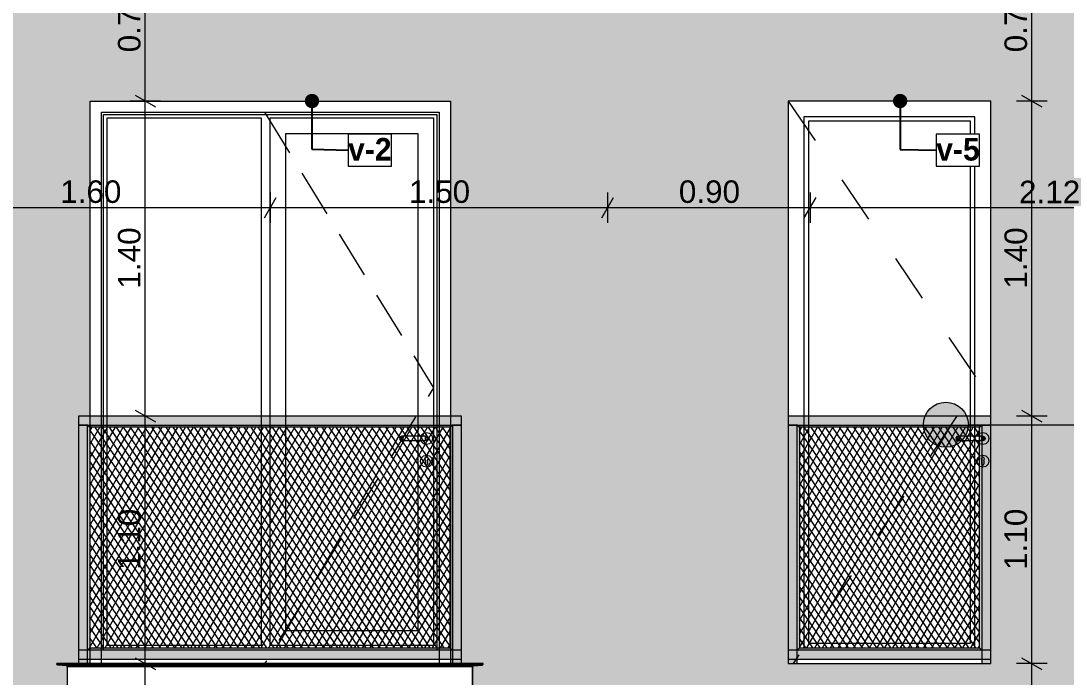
# Model space of a CAD drawing. Header units: millimetres. Extents: x 475206255 to 476720147, y 4620882299 to 4621447368.
# Drawn here: x 475510028 to 475514670, y 4621133685 to 4621136601 of the extents above; entities that cross this region are included whole.
import ezdxf

# ---------------------------------------------------------------- set-up
doc = ezdxf.new("R2010")
doc.units = ezdxf.units.MM
doc.header["$MEASUREMENT"] = 0
doc.set_wipeout_variables(frame=1)
doc.linetypes.add('Dashed', pattern=[423.333333, 211.666667, -211.666667])
doc.linetypes.add('Hidden Line', pattern=[317.5, 211.666667, -105.833333])
for name, color, linetype, lineweight in [('2D Drafting - General_Pen_No__7_Pen_No__7', 7, 'Continuous', 0), ('Dimensioning - General_Pen_No__142', 142, 'Continuous', 0), ('New_2D Drafting - General_Pen_No__30_Pen_No__9_Pen_No__9_Pen_No__253', 252, 'Continuous', 0), ('New_2D Drafting - General_Pen_No__30_Pen_No__9_Pen_No__9_Pen_No__255', 255, 'Continuous', 0), ('New_2D Drafting - General_Pen_No__30_Pen_No__9_Pen_No__9_Pen_No__7', 7, 'Continuous', 0), ('New_2D Drafting - General_Pen_No__4', 7, 'Continuous', 0), ('New_2D Drafting - General_Pen_No__7', 7, 'Continuous', 0), ('New_Annotation - Label_Pen_No__1', 1, 'Continuous', 0), ('New_Structural - Bearing_Pen_No__250', 7, 'Continuous', 0), ('Structural - Bearing_Pen_No__250', 7, 'Continuous', 0), ('zoma_Pen_No__142', 142, 'Continuous', 0), ('zoma_Pen_No__5_Pen_No__142', 142, 'Continuous', 0)]:
    doc.layers.add(name, color=color, linetype=linetype, lineweight=lineweight)
for name, color, linetype in [('Dimensioning - General', 7, 'Continuous'), ('zoma', 7, 'Continuous'), ('zoma_Pen_No__5', 7, 'Continuous')]:
    doc.layers.add(name, color=color, linetype=linetype)
doc.styles.add('GENERATED_STYLE_2', font='arial.ttf')
doc.styles.add('GENERATED_STYLE_5', font='')
doc.styles.get('GENERATED_STYLE_5').set_extended_font_data('Avaza', bold=True)
doc.dimstyles.new('GENERATED_STYLE__1', dxfattribs={"dimtxt": 100, "dimasz": 68.640772, "dimexe": 0.18, "dimexo": 0.0625, "dimgap": 0, "dimtad": 1, "dimlfac": 0.001, "dimzin": 0, "dimdsep": 46, "dimtxsty": 'GENERATED_STYLE_2', "dimblk": 'ARROWHEAD_2', "dimblk1": 'ARROWHEAD_2', "dimblk2": 'ARROWHEAD_2', "dimcen": 0.09, "dimse1": 1, "dimse2": 1, "dimclrd": 142, "dimclre": 142, "dimclrt": 142, "dimadec": 0, "dimazin": 0, "dimtfac": 1, "dimtdec": 4, "dimtmove": 0, "dimatfit": 3, "dimfxl": 1, "dimtolj": 1, "dimtzin": 0, "dimarcsym": 0})
doc.dimstyles.new('GENERATED_STYLE__18', dxfattribs={"dimtxt": 100, "dimasz": 68.640772, "dimexe": 0.18, "dimexo": 0.0625, "dimgap": 0, "dimtad": 1, "dimtih": 1, "dimtoh": 1, "dimlfac": 0.001, "dimzin": 0, "dimdsep": 46, "dimtxsty": 'GENERATED_STYLE_2', "dimblk": 'ARROWHEAD_2', "dimblk1": 'ARROWHEAD_2', "dimblk2": 'ARROWHEAD_2', "dimcen": 0.09, "dimse1": 1, "dimse2": 1, "dimclrd": 142, "dimclre": 142, "dimclrt": 142, "dimadec": 0, "dimazin": 0, "dimtfac": 1, "dimtdec": 4, "dimtmove": 0, "dimatfit": 3, "dimfxl": 1, "dimtolj": 1, "dimtzin": 0, "dimarcsym": 0})
doc.dimstyles.new('GENERATED_STYLE__3', dxfattribs={"dimtxt": 200, "dimasz": 64.421331, "dimexe": 0.18, "dimexo": 3, "dimgap": 0, "dimtad": 1, "dimtih": 1, "dimtoh": 1, "dimlfac": 0.001, "dimzin": 0, "dimdsep": 46, "dimtxsty": 'GENERATED_STYLE_2', "dimblk": 'ARROWHEAD_2', "dimblk1": 'ARROWHEAD_2', "dimblk2": 'ARROWHEAD_2', "dimcen": 0.09, "dimclrd": 142, "dimclre": 142, "dimclrt": 142, "dimadec": 0, "dimazin": 0, "dimtfac": 1, "dimtdec": 4, "dimtmove": 0, "dimatfit": 3, "dimfxl": 1, "dimtolj": 1, "dimtzin": 0, "dimarcsym": 0})
doc.dimstyles.new('GENERATED_STYLE__33', dxfattribs={"dimtxt": 0.18, "dimasz": 127.68, "dimexe": 0.18, "dimexo": 0.0625, "dimgap": 0, "dimtad": 0, "dimtih": 1, "dimtoh": 1, "dimdec": 4, "dimzin": 0, "dimdsep": 46, "dimcen": 0.09, "dimadec": 0, "dimazin": 0, "dimtfac": 1, "dimtdec": 4, "dimtmove": 0, "dimatfit": 3, "dimldrblk": 'ARROWHEAD_11', "dimfxl": 1, "dimtolj": 1, "dimtzin": 0, "dimarcsym": 0})
pattern_1 = [(60, (475826095.757, 4621095193.19), (-25.980762, 15), []), (124.306619, (475826095.757, 4621095193.19), (23.8156986, 11.25), [])]

# ---------------------------------------------------------------- blocks, each defined once
blk = doc.blocks.new('*D1563', base_point=(475826095.8, 4621095193.2))
at = {"layer": 'zoma_Pen_No__142', "color": 142, "linetype": 'Continuous', "lineweight": 0, "transparency": 16777216}
for p, q in [((475509484.6, 4621128706.2), (475509484.6, 4621128833.3)), ((475515984.6, 4621128706.2), (475515984.6, 4621128833.3)), ((475509509.1, 4621128812.1), (475509460.2, 4621128727.4)), ((475516009.1, 4621128812.1), (475515960.2, 4621128727.4)), ((475509484.6, 4621128769.8), (475515984.6, 4621128769.8))]:
    blk.add_line(p, q, dxfattribs=at)
at = {"layer": 'zoma_Pen_No__142', "color": 142, "lineweight": 0, "transparency": 16777216, "char_height": 200, "attachment_point": 7, "style": 'GENERATED_STYLE_2'}
for s, insert in [('\\A1;{\\pql;\\fArial|b0|i0|c204|p0;\\W1.000000;6.50}', (475512467.7, 4621128809.8)), ('\\A1;{\\pql;\\fArial|b0|i0|c204|p0;\\W1.000000;0.40}', (475515426.3, 4621128809.8))]:
    blk.add_mtext(s, dxfattribs=dict(at, insert=insert))
blk = doc.blocks.new('ARROWHEAD_2')
at = {"color": 0, "linetype": 'Continuous', "lineweight": 0}
for p, q in [((0, 0), (-1, 0)), ((-0.378, -0.655), (0.378, 0.655))]:
    blk.add_line(p, q, dxfattribs=at)
blk = doc.blocks.new('ARROWHEAD_11')
at = {"color": 0, "linetype": 'Continuous', "lineweight": 0}
blk.add_line((0, 0), (-1, 0), dxfattribs=at)
at = {"color": 0, "linetype": 'Continuous', "lineweight": 0, "const_width": 0.25, "flags": 128}
blk.add_lwpolyline([(-0.125, 0, 1), (0.125, 0, 1)], format="xyb", close=True, dxfattribs=at)
blk = doc.blocks.new('Line_11', base_point=(475514136.2, 4621134806.5))
at = {"layer": 'zoma_Pen_No__5_Pen_No__142', "linetype": 'Continuous', "lineweight": 0}
blk.add_hatch(color=142, dxfattribs=at).paths.add_polyline_path([(475514036.2, 4621134806.5), (475514043.8, 4621134768.2), (475514065.5, 4621134735.8), (475514097.9, 4621134714.1), (475514136.2, 4621134706.5), (475514174.4, 4621134714.1), (475514206.9, 4621134735.8), (475514228.6, 4621134768.2), (475514236.2, 4621134806.5), (475514228.6, 4621134844.8), (475514206.9, 4621134877.2), (475514174.4, 4621134898.9), (475514136.2, 4621134906.5), (475514097.9, 4621134898.9), (475514065.5, 4621134877.2), (475514043.8, 4621134844.8)])
at = {"layer": 'zoma_Pen_No__5_Pen_No__142', "color": 142, "linetype": 'Continuous', "lineweight": 0}
blk.add_line((475514236.2, 4621134806.5), (475527310.1, 4621134806.5), dxfattribs=at)
blk.add_circle((475514136.2, 4621134806.5), 100, dxfattribs=at)
blk = doc.blocks.new('*D2018', base_point=(475826095.8, 4621095193.2))
at = {"layer": 'Dimensioning - General_Pen_No__142', "color": 142, "linetype": 'Continuous', "lineweight": 0, "transparency": 16777216}
for p, q in [((475514472.8, 4621133771), (475514563.1, 4621133718.8)), ((475514585.7, 4621133744.9), (475514450.2, 4621133744.9)), ((475514517.9, 4621133044.9), (475514517.9, 4621133744.9)), ((475514472.8, 4621133071), (475514563.1, 4621133018.9)), ((475514585.7, 4621133044.9), (475514450.2, 4621133044.9))]:
    blk.add_line(p, q, dxfattribs=at)
at = {"layer": 'Dimensioning - General_Pen_No__142', "color": 142, "lineweight": 0, "transparency": 16777216, "insert": (475514497.9, 4621133261.5), "char_height": 100, "attachment_point": 7, "rotation": 90, "style": 'GENERATED_STYLE_2'}
blk.add_mtext('\\A1;{\\pql;\\fArial|b0|i0|c204|p0;\\W1.000000;0.70}', dxfattribs=at)
blk = doc.blocks.new('*D2019', base_point=(475826095.8, 4621095193.2))
at = {"layer": 'Dimensioning - General_Pen_No__142', "color": 142, "linetype": 'Continuous', "lineweight": 0, "transparency": 16777216}
for p, q in [((475514472.8, 4621134871), (475514563.1, 4621134818.8)), ((475514585.7, 4621134844.9), (475514450.2, 4621134844.9)), ((475514517.9, 4621133744.9), (475514517.9, 4621134844.9)), ((475514472.8, 4621133771), (475514563.1, 4621133718.8)), ((475514585.7, 4621133744.9), (475514450.2, 4621133744.9))]:
    blk.add_line(p, q, dxfattribs=at)
at = {"layer": 'Dimensioning - General_Pen_No__142', "color": 142, "lineweight": 0, "transparency": 16777216, "insert": (475514497.9, 4621134161.5), "char_height": 100, "attachment_point": 7, "rotation": 90, "style": 'GENERATED_STYLE_2'}
blk.add_mtext('\\A1;{\\pql;\\fArial|b0|i0|c204|p0;\\W1.000000;1.10}', dxfattribs=at)
blk = doc.blocks.new('*D2020', base_point=(475826095.8, 4621095193.2))
at = {"layer": 'Dimensioning - General_Pen_No__142', "color": 142, "linetype": 'Continuous', "lineweight": 0, "transparency": 16777216}
for p, q in [((475514472.8, 4621136271), (475514563.1, 4621136218.9)), ((475514585.7, 4621136244.9), (475514450.2, 4621136244.9)), ((475514517.9, 4621134844.9), (475514517.9, 4621136244.9)), ((475514472.8, 4621134871), (475514563.1, 4621134818.8)), ((475514585.7, 4621134844.9), (475514450.2, 4621134844.9))]:
    blk.add_line(p, q, dxfattribs=at)
at = {"layer": 'Dimensioning - General_Pen_No__142', "color": 142, "lineweight": 0, "transparency": 16777216, "insert": (475514497.9, 4621135411.5), "char_height": 100, "attachment_point": 7, "rotation": 90, "style": 'GENERATED_STYLE_2'}
blk.add_mtext('\\A1;{\\pql;\\fArial|b0|i0|c204|p0;\\W1.000000;1.40}', dxfattribs=at)
blk = doc.blocks.new('*D2021', base_point=(475826095.8, 4621095193.2))
at = {"layer": 'Dimensioning - General_Pen_No__142', "color": 142, "linetype": 'Continuous', "lineweight": 0, "transparency": 16777216}
for p, q in [((475514472.8, 4621136971), (475514563.1, 4621136918.8)), ((475514585.7, 4621136944.9), (475514450.2, 4621136944.9)), ((475514517.9, 4621136244.9), (475514517.9, 4621136944.9)), ((475514472.8, 4621136271), (475514563.1, 4621136218.9)), ((475514585.7, 4621136244.9), (475514450.2, 4621136244.9))]:
    blk.add_line(p, q, dxfattribs=at)
at = {"layer": 'Dimensioning - General_Pen_No__142', "color": 142, "lineweight": 0, "transparency": 16777216, "insert": (475514497.9, 4621136461.5), "char_height": 100, "attachment_point": 7, "rotation": 90, "style": 'GENERATED_STYLE_2'}
blk.add_mtext('\\A1;{\\pql;\\fArial|b0|i0|c204|p0;\\W1.000000;0.70}', dxfattribs=at)
blk = doc.blocks.new('*D2030', base_point=(475826095.8, 4621095193.2))
at = {"layer": 'Dimensioning - General_Pen_No__142', "color": 142, "linetype": 'Continuous', "lineweight": 0, "transparency": 16777216}
for p, q in [((475510535, 4621133771), (475510625.3, 4621133718.8)), ((475510647.9, 4621133744.9), (475510512.4, 4621133744.9)), ((475510580.2, 4621133044.9), (475510580.2, 4621133744.9)), ((475510535, 4621133071), (475510625.3, 4621133018.9)), ((475510647.9, 4621133044.9), (475510512.4, 4621133044.9))]:
    blk.add_line(p, q, dxfattribs=at)
at = {"layer": 'Dimensioning - General_Pen_No__142', "color": 142, "lineweight": 0, "transparency": 16777216, "insert": (475510560.2, 4621133261.5), "char_height": 100, "attachment_point": 7, "rotation": 90, "style": 'GENERATED_STYLE_2'}
blk.add_mtext('\\A1;{\\pql;\\fArial|b0|i0|c204|p0;\\W1.000000;0.70}', dxfattribs=at)
blk = doc.blocks.new('*D2031', base_point=(475826095.8, 4621095193.2))
at = {"layer": 'Dimensioning - General_Pen_No__142', "color": 142, "linetype": 'Continuous', "lineweight": 0, "transparency": 16777216}
for p, q in [((475510535, 4621134871), (475510625.3, 4621134818.8)), ((475510647.9, 4621134844.9), (475510512.4, 4621134844.9)), ((475510580.2, 4621133744.9), (475510580.2, 4621134844.9)), ((475510535, 4621133771), (475510625.3, 4621133718.8)), ((475510647.9, 4621133744.9), (475510512.4, 4621133744.9))]:
    blk.add_line(p, q, dxfattribs=at)
at = {"layer": 'Dimensioning - General_Pen_No__142', "color": 142, "lineweight": 0, "transparency": 16777216, "insert": (475510560.2, 4621134161.5), "char_height": 100, "attachment_point": 7, "rotation": 90, "style": 'GENERATED_STYLE_2'}
blk.add_mtext('\\A1;{\\pql;\\fArial|b0|i0|c204|p0;\\W1.000000;1.10}', dxfattribs=at)
blk = doc.blocks.new('*D2032', base_point=(475826095.8, 4621095193.2))
at = {"layer": 'Dimensioning - General_Pen_No__142', "color": 142, "linetype": 'Continuous', "lineweight": 0, "transparency": 16777216}
for p, q in [((475510535, 4621136271), (475510625.3, 4621136218.9)), ((475510647.9, 4621136244.9), (475510512.4, 4621136244.9)), ((475510580.2, 4621134844.9), (475510580.2, 4621136244.9)), ((475510535, 4621134871), (475510625.3, 4621134818.8)), ((475510647.9, 4621134844.9), (475510512.4, 4621134844.9))]:
    blk.add_line(p, q, dxfattribs=at)
at = {"layer": 'Dimensioning - General_Pen_No__142', "color": 142, "lineweight": 0, "transparency": 16777216, "insert": (475510560.2, 4621135411.5), "char_height": 100, "attachment_point": 7, "rotation": 90, "style": 'GENERATED_STYLE_2'}
blk.add_mtext('\\A1;{\\pql;\\fArial|b0|i0|c204|p0;\\W1.000000;1.40}', dxfattribs=at)
blk = doc.blocks.new('*D2033', base_point=(475826095.8, 4621095193.2))
at = {"layer": 'Dimensioning - General_Pen_No__142', "color": 142, "linetype": 'Continuous', "lineweight": 0, "transparency": 16777216}
for p, q in [((475510535, 4621136971), (475510625.3, 4621136918.8)), ((475510647.9, 4621136944.9), (475510512.4, 4621136944.9)), ((475510580.2, 4621136244.9), (475510580.2, 4621136944.9)), ((475510535, 4621136271), (475510625.3, 4621136218.9)), ((475510647.9, 4621136244.9), (475510512.4, 4621136244.9))]:
    blk.add_line(p, q, dxfattribs=at)
at = {"layer": 'Dimensioning - General_Pen_No__142', "color": 142, "lineweight": 0, "transparency": 16777216, "insert": (475510560.2, 4621136461.5), "char_height": 100, "attachment_point": 7, "rotation": 90, "style": 'GENERATED_STYLE_2'}
blk.add_mtext('\\A1;{\\pql;\\fArial|b0|i0|c204|p0;\\W1.000000;0.70}', dxfattribs=at)
blk = doc.blocks.new('*D2216', base_point=(475826095.8, 4621095193.2))
at = {"layer": 'Dimensioning - General_Pen_No__142', "color": 142, "linetype": 'Continuous', "lineweight": 0, "transparency": 16777216}
for p, q in [((475513533.6, 4621135838.6), (475513533.6, 4621135703.1)), ((475515655.3, 4621135838.6), (475515655.3, 4621135703.1)), ((475513507.5, 4621135725.7), (475513559.7, 4621135816)), ((475515629.2, 4621135725.7), (475515681.3, 4621135816)), ((475515655.3, 4621135770.8), (475513533.6, 4621135770.8))]:
    blk.add_line(p, q, dxfattribs=at)
at = {"layer": 'Dimensioning - General_Pen_No__142', "color": 142, "lineweight": 0, "transparency": 16777216, "insert": (475514461, 4621135790.8), "char_height": 100, "attachment_point": 7, "style": 'GENERATED_STYLE_2'}
blk.add_mtext('\\A1;{\\pql;\\fArial|b0|i0|c204|p0;\\W1.000000;2.12}', dxfattribs=at)
blk = doc.blocks.new('*D2217', base_point=(475826095.8, 4621095193.2))
at = {"layer": 'Dimensioning - General_Pen_No__142', "color": 142, "linetype": 'Continuous', "lineweight": 0, "transparency": 16777216}
for p, q in [((475512633.6, 4621135838.6), (475512633.6, 4621135703.1)), ((475513533.6, 4621135838.6), (475513533.6, 4621135703.1)), ((475512607.5, 4621135725.7), (475512659.7, 4621135816)), ((475513507.5, 4621135725.7), (475513559.7, 4621135816)), ((475513533.6, 4621135770.8), (475512633.6, 4621135770.8))]:
    blk.add_line(p, q, dxfattribs=at)
at = {"layer": 'Dimensioning - General_Pen_No__142', "color": 142, "lineweight": 0, "transparency": 16777216, "insert": (475512950.1, 4621135790.8), "char_height": 100, "attachment_point": 7, "style": 'GENERATED_STYLE_2'}
blk.add_mtext('\\A1;{\\pql;\\fArial|b0|i0|c204|p0;\\W1.000000;0.90}', dxfattribs=at)
blk = doc.blocks.new('*D2218', base_point=(475826095.8, 4621095193.2))
at = {"layer": 'Dimensioning - General_Pen_No__142', "color": 142, "linetype": 'Continuous', "lineweight": 0, "transparency": 16777216}
for p, q in [((475511135.6, 4621135838.6), (475511135.6, 4621135703.1)), ((475512633.6, 4621135838.6), (475512633.6, 4621135703.1)), ((475511109.6, 4621135725.7), (475511161.7, 4621135816)), ((475512607.5, 4621135725.7), (475512659.7, 4621135816)), ((475512633.6, 4621135770.8), (475511135.6, 4621135770.8))]:
    blk.add_line(p, q, dxfattribs=at)
at = {"layer": 'Dimensioning - General_Pen_No__142', "color": 142, "lineweight": 0, "transparency": 16777216, "insert": (475511751.2, 4621135790.8), "char_height": 100, "attachment_point": 7, "style": 'GENERATED_STYLE_2'}
blk.add_mtext('\\A1;{\\pql;\\fArial|b0|i0|c204|p0;\\W1.000000;1.50}', dxfattribs=at)
blk = doc.blocks.new('*D2219', base_point=(475826095.8, 4621095193.2))
at = {"layer": 'Dimensioning - General_Pen_No__142', "color": 142, "linetype": 'Continuous', "lineweight": 0, "transparency": 16777216}
for p, q in [((475509535.6, 4621135838.6), (475509535.6, 4621135703.1)), ((475511135.6, 4621135838.6), (475511135.6, 4621135703.1)), ((475509509.6, 4621135725.7), (475509561.7, 4621135816)), ((475511109.6, 4621135725.7), (475511161.7, 4621135816)), ((475511135.6, 4621135770.8), (475509535.6, 4621135770.8))]:
    blk.add_line(p, q, dxfattribs=at)
at = {"layer": 'Dimensioning - General_Pen_No__142', "color": 142, "lineweight": 0, "transparency": 16777216, "insert": (475510202.2, 4621135790.8), "char_height": 100, "attachment_point": 7, "style": 'GENERATED_STYLE_2'}
blk.add_mtext('\\A1;{\\pql;\\fArial|b0|i0|c204|p0;\\W1.000000;1.60}', dxfattribs=at)

msp = doc.modelspace()

# ---------------------------------------------------------------- hatches: boundary and pattern name
at = {"layer": 'New_2D Drafting - General_Pen_No__30_Pen_No__9_Pen_No__9_Pen_No__253', "linetype": 'Continuous', "lineweight": 0}
h = msp.add_hatch(dxfattribs=at)
h.set_pattern_fill('BRICK___RUNNING_BOND', color=252, style=0, pattern_type=2)
h.set_pattern_definition([(0, (475826095.757, 4621095193.19), (0, 66.64), []), (90, (475826095.76, 4621095193.2), (-244.8, 0), [66.64, -66.64]), (90, (475826218.16, 4621095259.83), (-244.8, 0), [66.64, -66.64])])
h.paths.add_polyline_path([(475509484.934, 4621130444.873), (475516454.8, 4621130444.872), (475516454.8, 4621130544.872), (475516454.8, 4621133044.922), (475516454.813, 4621143744.467), (475509484.934, 4621143744.467)])
h.paths.add_polyline_path([(475510234.117, 4621136944.928), (475510335.151, 4621136944.928), (475510335.151, 4621139444.928), (475511935.151, 4621139444.928), (475511935.151, 4621136944.928), (475512034.117, 4621136944.928), (475512034.117, 4621136664.928), (475510234.117, 4621136664.928)], flags=0)
h.paths.add_polyline_path([(475510234.117, 4621133744.929), (475510335.151, 4621133744.929), (475510335.151, 4621136244.928), (475511935.151, 4621136244.929), (475511935.151, 4621133744.929), (475512034.117, 4621133744.929), (475512034.117, 4621133464.928), (475510234.117, 4621133464.928)], flags=0)
h.paths.add_polyline_path([(475512034.333, 4621139864.929), (475510234.332, 4621139864.929), (475510234.332, 4621140144.929), (475510335.151, 4621140144.929), (475510335.151, 4621142644.928), (475511935.151, 4621142644.928), (475511935.151, 4621140144.953), (475512034.333, 4621140144.953)], flags=0)
h.paths.add_polyline_path([(475510285.069, 4621133044.923), (475511335.364, 4621133044.922), (475511885.069, 4621133044.922), (475511885.069, 4621131444.923), (475510285.069, 4621131444.923)], flags=0)
h.paths.add_polyline_path([(475512784.934, 4621131644.895), (475512784.934, 4621133044.922), (475515984.934, 4621133044.922), (475515984.934, 4621131644.895)], flags=0)
h.paths.add_polyline_path([(475514335.393, 4621136944.94), (475514335.393, 4621139444.934), (475513435.393, 4621139444.934), (475513435.393, 4621136944.94)], flags=0)
h.paths.add_polyline_path([(475513435.393, 4621136244.934), (475513435.393, 4621133744.94), (475514335.393, 4621133744.94), (475514335.393, 4621136244.934)], flags=0)
h.paths.add_polyline_path([(475514335.393, 4621140144.935), (475513435.393, 4621140144.935), (475513435.393, 4621142644.934), (475514335.393, 4621142644.934)], flags=0)
at = {"layer": 'New_2D Drafting - General_Pen_No__30_Pen_No__9_Pen_No__9_Pen_No__255', "linetype": 'Continuous', "lineweight": 0}
for points in [[(475510284.117, 4621134844.924), (475510284.117, 4621134804.924), (475511984.117, 4621134804.924), (475511984.117, 4621134844.924)], [(475513435.393, 4621134844.916), (475513435.393, 4621134804.916), (475514335.393, 4621134804.916), (475514335.393, 4621134844.916)], [(475510284.117, 4621133744.922), (475510324.124, 4621133744.922), (475510324.124, 4621134804.924), (475510284.117, 4621134804.924)], [(475510334.124, 4621133814.922), (475510324.124, 4621133804.922), (475510324.124, 4621134804.924), (475510334.124, 4621134794.924)], [(475510334.124, 4621134794.924), (475510324.124, 4621134804.924), (475511944.111, 4621134804.924), (475511934.111, 4621134794.924)], [(475511944.111, 4621133804.922), (475511934.111, 4621133814.922), (475511934.111, 4621134794.924), (475511944.111, 4621134804.924)], [(475511944.111, 4621133744.922), (475511984.117, 4621133744.922), (475511984.117, 4621134804.924), (475511944.111, 4621134804.924)], [(475513435.393, 4621133744.915), (475513475.4, 4621133744.915), (475513475.4, 4621134804.916), (475513435.393, 4621134804.916)], [(475513485.4, 4621133814.915), (475513475.4, 4621133804.915), (475513475.4, 4621134804.916), (475513485.4, 4621134794.916)], [(475513485.4, 4621134794.916), (475513475.4, 4621134804.916), (475514295.387, 4621134804.916), (475514285.387, 4621134794.916)], [(475514295.387, 4621133804.915), (475514285.387, 4621133814.915), (475514285.387, 4621134794.916), (475514295.387, 4621134804.916)], [(475514295.387, 4621133744.915), (475514335.393, 4621133744.915), (475514335.393, 4621134804.916), (475514295.387, 4621134804.916)], [(475510284.117, 4621133804.922), (475510284.117, 4621133764.922), (475511984.117, 4621133764.922), (475511984.117, 4621133804.922)], [(475510324.124, 4621133804.922), (475510334.124, 4621133814.922), (475511934.111, 4621133814.922), (475511944.111, 4621133804.922)], [(475513435.393, 4621133804.915), (475513435.393, 4621133764.915), (475514335.393, 4621133764.915), (475514335.393, 4621133804.915)], [(475513475.4, 4621133804.915), (475513485.4, 4621133814.915), (475514285.387, 4621133814.915), (475514295.387, 4621133804.915)]]:
    msp.add_hatch(color=255, dxfattribs=at).paths.add_polyline_path(points)
at = {"layer": 'New_2D Drafting - General_Pen_No__7', "linetype": 'Continuous', "lineweight": 0}
h = msp.add_hatch(dxfattribs=at)
h.set_pattern_fill('BATT_INSULATION', style=0, pattern_type=2)
h.set_pattern_definition(pattern_1)
h.paths.add_polyline_path([(475511934.111, 4621134794.924), (475510334.124, 4621134794.924), (475510334.124, 4621133814.922), (475511934.111, 4621133814.922)])
h = msp.add_hatch(dxfattribs=at)
h.set_pattern_fill('BATT_INSULATION', style=0, pattern_type=2)
h.set_pattern_definition(pattern_1)
h.paths.add_polyline_path([(475514285.387, 4621134794.916), (475513485.4, 4621134794.916), (475513485.4, 4621133814.915), (475514285.387, 4621133814.915)])

# ---------------------------------------------------------------- linework, layer by layer
at = {"layer": '2D Drafting - General_Pen_No__7_Pen_No__7', "color": 7, "linetype": 'Continuous', "lineweight": 0, "flags": 128}
for points in [[(475511931.026, 4621133744.929), (475510335.142, 4621133744.934), (475510335.151, 4621136244.934), (475511935.151, 4621136244.929)], [(475511935.151, 4621136244.929), (475511935.142, 4621133744.929), (475511931.026, 4621133744.929)]]:
    msp.add_lwpolyline(points, dxfattribs=at)
for points in [[(475514335.393, 4621136244.934), (475513435.393, 4621136244.934), (475513435.393, 4621133744.935), (475514335.393, 4621133744.94)], [(475510385.151, 4621136194.933), (475511885.151, 4621136194.928), (475511885.142, 4621133744.929), (475510385.142, 4621133744.935)], [(475510395.151, 4621136184.933), (475511875.151, 4621136184.928), (475511875.143, 4621133804.93), (475510395.143, 4621133804.935)], [(475510410.151, 4621136169.933), (475511095.151, 4621136169.93), (475511095.143, 4621133824.933), (475510410.143, 4621133824.935)], [(475511135.147, 4621136169.93), (475511860.151, 4621136169.928), (475511860.143, 4621133824.93), (475511135.143, 4621133824.933)], [(475514265.393, 4621136174.88), (475513505.393, 4621136174.881), (475513505.392, 4621133814.937), (475514265.392, 4621133814.937)], [(475514245.393, 4621136154.858), (475513525.393, 4621136154.858), (475513525.393, 4621133835.747), (475514245.393, 4621133835.747)], [(475511205.151, 4621136099.93), (475511790.151, 4621136099.928), (475511790.143, 4621133889.93), (475511205.143, 4621133889.932)]]:
    msp.add_lwpolyline(points, close=True, dxfattribs=at)
at = {"layer": '2D Drafting - General_Pen_No__7_Pen_No__7', "color": 7, "linetype": 'Dashed', "lineweight": 0, "flags": 128}
msp.add_lwpolyline([(475513436.142, 4621136244.934), (475514284.29, 4621134996), (475513457.515, 4621133745.742)], dxfattribs=at)
at = {"layer": '2D Drafting - General_Pen_No__7_Pen_No__7', "color": 7, "linetype": 'Hidden Line', "lineweight": 0, "flags": 128}
msp.add_lwpolyline([(475511110.151, 4621136194.93), (475511860.147, 4621134970.805), (475511110.919, 4621133746.216)], dxfattribs=at)
at = {"layer": 'New_2D Drafting - General_Pen_No__30_Pen_No__9_Pen_No__9_Pen_No__7', "color": 7, "linetype": 'Continuous', "lineweight": 0, "flags": 128}
for points in [[(475510234.117, 4621133744.929), (475510335.151, 4621133744.929), (475510335.151, 4621136244.928), (475511935.151, 4621136244.929), (475511935.151, 4621133744.929), (475512034.117, 4621133744.929), (475512034.117, 4621133464.928), (475510234.117, 4621133464.928)], [(475513435.393, 4621136244.934), (475513435.393, 4621133744.94), (475514335.393, 4621133744.94), (475514335.393, 4621136244.934)], [(475510284.117, 4621134844.924), (475510284.117, 4621134804.924), (475511984.117, 4621134804.924), (475511984.117, 4621134844.924)], [(475513435.393, 4621134844.916), (475513435.393, 4621134804.916), (475514335.393, 4621134804.916), (475514335.393, 4621134844.916)], [(475510284.117, 4621133744.922), (475510324.124, 4621133744.922), (475510324.124, 4621134804.924), (475510284.117, 4621134804.924)], [(475510334.124, 4621133814.922), (475510324.124, 4621133804.922), (475510324.124, 4621134804.924), (475510334.124, 4621134794.924)], [(475510334.124, 4621134794.924), (475510324.124, 4621134804.924), (475511944.111, 4621134804.924), (475511934.111, 4621134794.924)], [(475511944.111, 4621133804.922), (475511934.111, 4621133814.922), (475511934.111, 4621134794.924), (475511944.111, 4621134804.924)], [(475511944.111, 4621133744.922), (475511984.117, 4621133744.922), (475511984.117, 4621134804.924), (475511944.111, 4621134804.924)], [(475513435.393, 4621133744.915), (475513475.4, 4621133744.915), (475513475.4, 4621134804.916), (475513435.393, 4621134804.916)], [(475513485.4, 4621133814.915), (475513475.4, 4621133804.915), (475513475.4, 4621134804.916), (475513485.4, 4621134794.916)], [(475513485.4, 4621134794.916), (475513475.4, 4621134804.916), (475514295.387, 4621134804.916), (475514285.387, 4621134794.916)], [(475514295.387, 4621133804.915), (475514285.387, 4621133814.915), (475514285.387, 4621134794.916), (475514295.387, 4621134804.916)], [(475514295.387, 4621133744.915), (475514335.393, 4621133744.915), (475514335.393, 4621134804.916), (475514295.387, 4621134804.916)], [(475510284.117, 4621133804.922), (475510284.117, 4621133764.922), (475511984.117, 4621133764.922), (475511984.117, 4621133804.922)], [(475510324.124, 4621133804.922), (475510334.124, 4621133814.922), (475511934.111, 4621133814.922), (475511944.111, 4621133804.922)], [(475513435.393, 4621133804.915), (475513435.393, 4621133764.915), (475514335.393, 4621133764.915), (475514335.393, 4621133804.915)], [(475513475.4, 4621133804.915), (475513485.4, 4621133814.915), (475514285.387, 4621133814.915), (475514295.387, 4621133804.915)]]:
    msp.add_lwpolyline(points, close=True, dxfattribs=at)
at = {"layer": 'New_2D Drafting - General_Pen_No__4', "color": 7, "linetype": 'Continuous', "lineweight": 0, "flags": 128}
for points in [[(475511934.111, 4621134794.924), (475510334.124, 4621134794.924), (475510334.124, 4621133814.922), (475511934.111, 4621133814.922)], [(475514285.387, 4621134794.916), (475513485.4, 4621134794.916), (475513485.4, 4621133814.915), (475514285.387, 4621133814.915)]]:
    msp.add_lwpolyline(points, close=True, dxfattribs=at)
at = {"layer": 'New_Structural - Bearing_Pen_No__250', "color": 7, "linetype": 'Continuous', "lineweight": 0}
for p, q in [((475511815.756, 4621134768.312), (475511829.256, 4621134771.929)), ((475511829.256, 4621134771.929), (475511842.756, 4621134768.312)), ((475514286.644, 4621134768.31), (475514300.144, 4621134771.927)), ((475514300.144, 4621134771.927), (475514313.644, 4621134768.31)), ((475511712.184, 4621134752), (475511709.256, 4621134744.929)), ((475511709.256, 4621134744.929), (475511712.184, 4621134737.858)), ((475511713.737, 4621134752), (475511710.978, 4621134744.929)), ((475511710.978, 4621134744.929), (475511713.736, 4621134737.858)), ((475511719.256, 4621134754.929), (475511712.184, 4621134752)), ((475511712.184, 4621134737.858), (475511719.255, 4621134734.929)), ((475511718.551, 4621134752), (475511716.439, 4621134744.929)), ((475511716.439, 4621134744.929), (475511718.551, 4621134737.858)), ((475511720.397, 4621134734.929), (475511719.255, 4621134734.929)), ((475511720.397, 4621134754.929), (475511719.256, 4621134754.929)), ((475511723.649, 4621134754.929), (475511720.397, 4621134754.929)), ((475511723.649, 4621134734.929), (475511720.397, 4621134734.929)), ((475511728.515, 4621134754.929), (475511723.649, 4621134754.929)), ((475511728.515, 4621134734.929), (475511723.649, 4621134734.929)), ((475511725.756, 4621134752), (475511724.613, 4621134744.929)), ((475511724.613, 4621134744.929), (475511725.756, 4621134737.858)), ((475511734.256, 4621134754.929), (475511728.515, 4621134754.929)), ((475511734.255, 4621134734.929), (475511728.515, 4621134734.929)), ((475511814.255, 4621134734.929), (475511734.255, 4621134734.929)), ((475511814.256, 4621134754.929), (475511734.256, 4621134754.929)), ((475511804.935, 4621134754.929), (475511805.873, 4621134758.429)), ((475511805.873, 4621134731.429), (475511804.935, 4621134734.929)), ((475511805.873, 4621134758.429), (475511815.756, 4621134768.312)), ((475511815.755, 4621134721.546), (475511805.873, 4621134731.429)), ((475511819.996, 4621134734.929), (475511814.255, 4621134734.929)), ((475511819.996, 4621134754.929), (475511814.256, 4621134754.929)), ((475511824.862, 4621134754.929), (475511819.996, 4621134754.929)), ((475511824.862, 4621134734.929), (475511819.996, 4621134734.929)), ((475511822.755, 4621134752), (475511823.898, 4621134744.929)), ((475511823.898, 4621134744.929), (475511822.755, 4621134737.858)), ((475511828.114, 4621134754.929), (475511824.862, 4621134754.929)), ((475511828.114, 4621134734.929), (475511824.862, 4621134734.929)), ((475511829.256, 4621134754.929), (475511828.114, 4621134754.929)), ((475511829.255, 4621134734.929), (475511828.114, 4621134734.929)), ((475511836.327, 4621134737.858), (475511829.255, 4621134734.929)), ((475511829.256, 4621134754.929), (475511836.327, 4621134752)), ((475511829.96, 4621134752), (475511832.072, 4621134744.929)), ((475511832.072, 4621134744.929), (475511829.96, 4621134737.858)), ((475511837.533, 4621134744.929), (475511834.774, 4621134737.858)), ((475511834.775, 4621134752), (475511837.533, 4621134744.929)), ((475511836.327, 4621134752), (475511839.256, 4621134744.929)), ((475511839.256, 4621134744.929), (475511836.327, 4621134737.858)), ((475511852.638, 4621134731.429), (475511842.755, 4621134721.546)), ((475511842.756, 4621134768.312), (475511852.638, 4621134758.429)), ((475511852.638, 4621134758.429), (475511856.256, 4621134744.929)), ((475511856.256, 4621134744.929), (475511852.638, 4621134731.429)), ((475514183.073, 4621134751.999), (475514180.144, 4621134744.928)), ((475514180.144, 4621134744.928), (475514183.073, 4621134737.857)), ((475514184.625, 4621134751.999), (475514181.866, 4621134744.928)), ((475514181.866, 4621134744.928), (475514184.625, 4621134737.857)), ((475514190.144, 4621134754.928), (475514183.073, 4621134751.999)), ((475514183.073, 4621134737.857), (475514190.144, 4621134734.928)), ((475514189.439, 4621134751.999), (475514187.328, 4621134744.928)), ((475514187.328, 4621134744.928), (475514189.439, 4621134737.857)), ((475514191.286, 4621134754.928), (475514190.144, 4621134754.928)), ((475514191.286, 4621134734.928), (475514190.144, 4621134734.928)), ((475514194.537, 4621134754.928), (475514191.286, 4621134754.928)), ((475514194.537, 4621134734.928), (475514191.286, 4621134734.928)), ((475514199.404, 4621134754.928), (475514194.537, 4621134754.928)), ((475514199.403, 4621134734.928), (475514194.537, 4621134734.928)), ((475514196.645, 4621134751.999), (475514195.502, 4621134744.928)), ((475514195.502, 4621134744.928), (475514196.644, 4621134737.857)), ((475514205.144, 4621134734.928), (475514199.403, 4621134734.928)), ((475514205.144, 4621134754.928), (475514199.404, 4621134754.928)), ((475514285.144, 4621134754.927), (475514205.144, 4621134754.928)), ((475514285.144, 4621134734.927), (475514205.144, 4621134734.928)), ((475514275.823, 4621134754.927), (475514276.761, 4621134758.427)), ((475514276.761, 4621134731.427), (475514275.823, 4621134734.927)), ((475514276.761, 4621134758.427), (475514286.644, 4621134768.31)), ((475514286.644, 4621134721.545), (475514276.761, 4621134731.427)), ((475514290.884, 4621134754.927), (475514285.144, 4621134754.927)), ((475514290.884, 4621134734.927), (475514285.144, 4621134734.927)), ((475514295.75, 4621134754.927), (475514290.884, 4621134754.927)), ((475514295.75, 4621134734.927), (475514290.884, 4621134734.927)), ((475514293.643, 4621134751.998), (475514294.786, 4621134744.927)), ((475514294.786, 4621134744.927), (475514293.643, 4621134737.856)), ((475514299.002, 4621134754.927), (475514295.75, 4621134754.927)), ((475514299.002, 4621134734.927), (475514295.75, 4621134734.927)), ((475514300.144, 4621134754.927), (475514299.002, 4621134754.927)), ((475514300.144, 4621134734.927), (475514299.002, 4621134734.927)), ((475514300.144, 4621134754.927), (475514307.215, 4621134751.998)), ((475514307.215, 4621134737.856), (475514300.144, 4621134734.927)), ((475514300.848, 4621134751.998), (475514302.96, 4621134744.927)), ((475514302.96, 4621134744.927), (475514300.848, 4621134737.856)), ((475514305.663, 4621134751.998), (475514308.422, 4621134744.927)), ((475514308.422, 4621134744.927), (475514305.663, 4621134737.856)), ((475514307.215, 4621134751.998), (475514310.144, 4621134744.927)), ((475514310.144, 4621134744.927), (475514307.215, 4621134737.856)), ((475514313.644, 4621134768.31), (475514323.526, 4621134758.427)), ((475514323.526, 4621134731.427), (475514313.644, 4621134721.545)), ((475514323.526, 4621134758.427), (475514327.144, 4621134744.927)), ((475514327.144, 4621134744.927), (475514323.526, 4621134731.427)), ((475511829.255, 4621134717.929), (475511815.755, 4621134721.546)), ((475511842.755, 4621134721.546), (475511829.255, 4621134717.929)), ((475514300.144, 4621134717.927), (475514286.644, 4621134721.545)), ((475514313.644, 4621134721.545), (475514300.144, 4621134717.927)), ((475511802.255, 4621134644.929), (475511805.873, 4621134658.429)), ((475511805.872, 4621134631.429), (475511802.255, 4621134644.929)), ((475511815.755, 4621134621.546), (475511805.872, 4621134631.429)), ((475511805.873, 4621134658.429), (475511815.755, 4621134668.312)), ((475511815.755, 4621134668.312), (475511829.255, 4621134671.929)), ((475511822.535, 4621134656.569), (475511821.787, 4621134654.621)), ((475511821.787, 4621134654.621), (475511824.255, 4621134649.329)), ((475511822.535, 4621134656.569), (475511823.88, 4621134660.073)), ((475511829.255, 4621134662.354), (475511823.88, 4621134660.073)), ((475511824.255, 4621134649.329), (475511824.255, 4621134647.816)), ((475511824.255, 4621134647.816), (475511824.255, 4621134644.929)), ((475511824.255, 4621134644.929), (475511824.255, 4621134642.042)), ((475511824.255, 4621134642.042), (475511824.255, 4621134636.269)), ((475511824.255, 4621134636.269), (475511824.255, 4621134632.429)), ((475511824.255, 4621134632.429), (475511825.72, 4621134628.893)), ((475511829.255, 4621134671.929), (475511842.755, 4621134668.312)), ((475511834.63, 4621134660.073), (475511829.255, 4621134662.354)), ((475511832.791, 4621134628.893), (475511834.255, 4621134632.429)), ((475511834.255, 4621134649.329), (475511836.723, 4621134654.621)), ((475511834.255, 4621134647.816), (475511834.255, 4621134649.329)), ((475511834.255, 4621134647.816), (475511834.255, 4621134644.929)), ((475511834.255, 4621134644.929), (475511834.255, 4621134642.042)), ((475511834.255, 4621134642.042), (475511834.255, 4621134636.269)), ((475511834.255, 4621134636.269), (475511834.255, 4621134632.429)), ((475511835.975, 4621134656.569), (475511834.63, 4621134660.073)), ((475511835.975, 4621134656.569), (475511836.723, 4621134654.621)), ((475511842.755, 4621134668.312), (475511852.638, 4621134658.429)), ((475511852.638, 4621134631.429), (475511842.755, 4621134621.546)), ((475511852.638, 4621134658.429), (475511856.255, 4621134644.929)), ((475511856.255, 4621134644.929), (475511852.638, 4621134631.429)), ((475514273.143, 4621134644.927), (475514276.761, 4621134658.427)), ((475514276.761, 4621134631.427), (475514273.143, 4621134644.927)), ((475514276.761, 4621134658.427), (475514286.643, 4621134668.31)), ((475514286.643, 4621134621.545), (475514276.761, 4621134631.427)), ((475514286.643, 4621134668.31), (475514300.143, 4621134671.927)), ((475514293.423, 4621134656.567), (475514292.676, 4621134654.62)), ((475514292.676, 4621134654.62), (475514295.143, 4621134649.327)), ((475514293.423, 4621134656.567), (475514294.768, 4621134660.071)), ((475514300.143, 4621134662.353), (475514294.768, 4621134660.071)), ((475514295.143, 4621134649.327), (475514295.143, 4621134647.814)), ((475514295.143, 4621134647.814), (475514295.143, 4621134644.927)), ((475514295.143, 4621134644.927), (475514295.143, 4621134642.041)), ((475514295.143, 4621134642.041), (475514295.143, 4621134636.267)), ((475514295.143, 4621134636.267), (475514295.143, 4621134632.427)), ((475514295.143, 4621134632.427), (475514296.608, 4621134628.892)), ((475514300.143, 4621134671.927), (475514313.643, 4621134668.31)), ((475514305.519, 4621134660.071), (475514300.143, 4621134662.353)), ((475514303.679, 4621134628.892), (475514305.143, 4621134632.427)), ((475514305.143, 4621134649.327), (475514307.611, 4621134654.62)), ((475514305.143, 4621134647.814), (475514305.143, 4621134649.327)), ((475514305.143, 4621134647.814), (475514305.143, 4621134644.927)), ((475514305.143, 4621134644.927), (475514305.143, 4621134642.041)), ((475514305.143, 4621134642.041), (475514305.143, 4621134636.267)), ((475514305.143, 4621134636.267), (475514305.143, 4621134632.427)), ((475514306.864, 4621134656.567), (475514305.519, 4621134660.071)), ((475514306.864, 4621134656.567), (475514307.611, 4621134654.62)), ((475514313.643, 4621134668.31), (475514323.526, 4621134658.427)), ((475514323.526, 4621134631.427), (475514313.643, 4621134621.545)), ((475514323.526, 4621134658.427), (475514327.143, 4621134644.927)), ((475514327.143, 4621134644.927), (475514323.526, 4621134631.427)), ((475511829.255, 4621134617.929), (475511815.755, 4621134621.546)), ((475511825.72, 4621134628.893), (475511829.255, 4621134627.429)), ((475511829.255, 4621134627.429), (475511832.791, 4621134628.893)), ((475511842.755, 4621134621.546), (475511829.255, 4621134617.929)), ((475514300.143, 4621134617.927), (475514286.643, 4621134621.545)), ((475514296.608, 4621134628.892), (475514300.143, 4621134627.427)), ((475514300.143, 4621134627.427), (475514303.679, 4621134628.892)), ((475514313.643, 4621134621.545), (475514300.143, 4621134617.927))]:
    msp.add_line(p, q, dxfattribs=at)
at = {"layer": 'Structural - Bearing_Pen_No__250', "color": 7, "linetype": 'Continuous', "lineweight": 0}
for p, q in [((475510187.791, 4621133742.427), (475510187.791, 4621133744.922)), ((475512080.443, 4621133744.922), (475510187.791, 4621133744.922)), ((475510188.191, 4621133740.897), (475510187.791, 4621133742.427)), ((475512080.443, 4621133742.427), (475510187.791, 4621133742.427)), ((475510189.329, 4621133739.599), (475510188.191, 4621133740.897)), ((475510191.032, 4621133738.732), (475510189.329, 4621133739.599)), ((475510192.254, 4621133738.472), (475510191.032, 4621133738.732)), ((475510229.655, 4621133734.482), (475510192.254, 4621133738.472)), ((475512075.981, 4621133738.472), (475510192.254, 4621133738.472)), ((475510230.877, 4621133734.223), (475510229.655, 4621133734.482)), ((475512038.58, 4621133734.482), (475510229.655, 4621133734.482)), ((475510232.58, 4621133733.356), (475510230.877, 4621133734.223)), ((475510233.718, 4621133732.058), (475510232.58, 4621133733.356)), ((475510234.117, 4621133730.527), (475510233.718, 4621133732.058)), ((475512034.117, 4621133730.527), (475510234.117, 4621133730.527)), ((475510234.117, 4621133479.317), (475510234.117, 4621133730.527)), ((475512034.117, 4621133730.527), (475512034.517, 4621133732.058)), ((475512034.117, 4621133479.317), (475512034.117, 4621133730.527)), ((475512034.517, 4621133732.058), (475512035.655, 4621133733.356)), ((475512035.655, 4621133733.356), (475512037.358, 4621133734.223)), ((475512037.358, 4621133734.223), (475512038.58, 4621133734.482)), ((475512038.58, 4621133734.482), (475512075.981, 4621133738.472)), ((475512075.981, 4621133738.472), (475512077.203, 4621133738.732)), ((475512077.203, 4621133738.732), (475512078.906, 4621133739.599)), ((475512078.906, 4621133739.599), (475512080.044, 4621133740.897)), ((475512080.044, 4621133740.897), (475512080.443, 4621133742.427)), ((475512080.443, 4621133742.427), (475512080.443, 4621133744.922))]:
    msp.add_line(p, q, dxfattribs=at)

# ---------------------------------------------------------------- block references
at = {"layer": 'zoma_Pen_No__5', "color": 142, "linetype": 'Continuous', "lineweight": 0}
msp.add_blockref('Line_11', (475514136.162, 4621134806.512), dxfattribs=at)

# ---------------------------------------------------------------- dimensions: what is measured, and where the dimension line sits
at = {"layer": 'Dimensioning - General', "color": 142, "linetype": 'Continuous', "lineweight": 0}
for base, p1, p2, picture, middle in [((475510580.17, 4621136944.915), (475513433.121, 4621136244.934), (475513433.121, 4621136944.915), '*D2033', (475510510.17, 4621136590.922)), ((475514517.948, 4621136944.915), (475513433.121, 4621136244.934), (475513433.121, 4621136944.915), '*D2021', (475514447.948, 4621136590.922)), ((475510580.17, 4621134844.916), (475513433.121, 4621133744.915), (475513624.044, 4621134844.916), '*D2031', (475510510.17, 4621134290.913)), ((475514517.948, 4621134844.916), (475513433.121, 4621133744.915), (475513624.044, 4621134844.916), '*D2019', (475514447.948, 4621134290.913)), ((475510580.17, 4621133744.915), (475513333.185, 4621133044.923), (475513433.121, 4621133744.915), '*D2030', (475510510.17, 4621133390.917)), ((475514517.948, 4621133744.915), (475513333.185, 4621133044.923), (475513433.121, 4621133744.915), '*D2018', (475514447.948, 4621133390.917))]:
    dim = msp.add_linear_dim(base=base, p1=p1, p2=p2, angle=90, dimstyle='GENERATED_STYLE__1', dxfattribs=at)
    dim.commit()
    dim.dimension.update_dxf_attribs({"geometry": picture, "text_midpoint": middle, "dimtype": 160, "text_rotation": 90})
for base, p1, p2, picture, middle in [((475509535.633, 4621135770.845), (475511135.633, 4621136244.928), (475509535.633, 4621136244.934), '*D2219', (475510331.631, 4621135840.845)), ((475512633.603, 4621135770.845), (475513533.603, 4621136244.934), (475512633.603, 4621136244.934), '*D2217', (475513079.601, 4621135840.845))]:
    dim = msp.add_linear_dim(base=base, p1=p1, p2=p2, angle=180, dimstyle='GENERATED_STYLE__18', dxfattribs=at)
    dim.commit()
    dim.dimension.update_dxf_attribs({"geometry": picture, "text_midpoint": middle, "dimtype": 160})
at = {"layer": 'zoma', "color": 142, "linetype": 'Continuous', "lineweight": 0}
dim = msp.add_linear_dim(base=(475515984.643, 4621128769.757), p1=(475509484.643, 4621181335.422), p2=(475515984.643, 4621180935.422), dimstyle='GENERATED_STYLE__3', dxfattribs=at)
dim.commit()
dim.dimension.update_dxf_attribs({"geometry": '*D1563', "text_midpoint": (475512726.639, 4621128909.757), "dimtype": 160})

# ---------------------------------------------------------------- next in the draw order: wipeouts: each hides what was drawn before it
at = {"color": 1, "linetype": 'Continuous', "lineweight": 0, "ltscale": 23227682454.30502}
msp.add_wipeout([(475511480.823, 4621135956.131), (475511673.764, 4621135956.131), (475511673.764, 4621136097.307), (475511480.823, 4621136097.307)], dxfattribs=at).dxf.layer = 'New_Annotation - Label_Pen_No__1'
at = {"color": 1, "linetype": 'Continuous', "lineweight": 0, "ltscale": 23227683791.48613}
msp.add_wipeout([(475514093.325, 4621135956.153), (475514286.267, 4621135956.153), (475514286.267, 4621136097.33), (475514093.325, 4621136097.33)], dxfattribs=at).dxf.layer = 'New_Annotation - Label_Pen_No__1'

# ---------------------------------------------------------------- next in the draw order: linework, layer by layer
at = {"layer": 'New_Annotation - Label_Pen_No__1', "color": 1, "linetype": 'Continuous', "lineweight": 0, "flags": 128}
for points in [[(475511480.823, 4621135956.131), (475511673.764, 4621135956.131), (475511673.764, 4621136097.307), (475511480.823, 4621136097.307), (475511480.823, 4621135956.131)], [(475514093.325, 4621135956.153), (475514286.267, 4621135956.153), (475514286.267, 4621136097.33), (475514093.325, 4621136097.33), (475514093.325, 4621135956.153)]]:
    msp.add_lwpolyline(points, close=True, dxfattribs=at)

# ---------------------------------------------------------------- next in the draw order: texts
at = {"layer": 'New_Annotation - Label_Pen_No__1', "color": 1, "linetype": 'Continuous', "lineweight": 0, "char_height": 100, "attachment_point": 4, "style": 'GENERATED_STYLE_5'}
for s, insert in [('\\A1;{\\pql;\\fAvaza|b1|i0|c0|p0;\\W1.000000;v-\\fAvaza|b1|i0|c0|p0;\\W1.000000;2}', (475511480.823, 4621136030.602)), ('\\A1;{\\pql;\\fAvaza|b1|i0|c0|p0;\\W1.000000;v-\\fAvaza|b1|i0|c0|p0;\\W1.000000;5}', (475514093.325, 4621136029.557))]:
    msp.add_mtext(s, dxfattribs=dict(at, insert=insert))

# ---------------------------------------------------------------- next in the draw order: dimensions: what is measured, and where the dimension line sits
at = {"layer": 'Dimensioning - General', "color": 142, "linetype": 'Continuous', "lineweight": 0}
for base, p1, p2, picture, middle in [((475513533.603, 4621135770.845), (475515655.252, 4621136878.502), (475513533.603, 4621136244.934), '*D2216', (475514590.426, 4621135840.845)), ((475511135.633, 4621135770.845), (475512633.603, 4621136244.934), (475511135.633, 4621136244.928), '*D2218', (475511880.616, 4621135840.845))]:
    dim = msp.add_linear_dim(base=base, p1=p1, p2=p2, angle=180, dimstyle='GENERATED_STYLE__18', dxfattribs=at)
    dim.commit()
    dim.dimension.update_dxf_attribs({"geometry": picture, "text_midpoint": middle, "dimtype": 160})
for base, picture, middle in [((475510580.17, 4621136244.934), '*D2032', (475510510.17, 4621135540.923)), ((475514517.948, 4621136244.934), '*D2020', (475514447.948, 4621135540.923))]:
    dim = msp.add_linear_dim(base=base, p1=(475513624.044, 4621134844.916), p2=(475513433.121, 4621136244.934), angle=90, dimstyle='GENERATED_STYLE__1', dxfattribs=at)
    dim.commit()
    dim.dimension.update_dxf_attribs({"geometry": picture, "text_midpoint": middle, "dimtype": 160, "text_rotation": 90})

# ---------------------------------------------------------------- next in the draw order: leaders
at = {"layer": 'New_Annotation - Label_Pen_No__1', "color": 1, "linetype": 'Continuous', "lineweight": 0, "annotation_type": 0, "has_hookline": 1, "hookline_direction": 0}
for points, text_width in [([(475511320.539, 4621136244.911), (475511320.539, 4621136030.602), (475511480.823, 4621136026.719)], 200.541), ([(475513933.041, 4621136244.934), (475513933.041, 4621136029.557), (475514093.325, 4621136026.742)], 203.012)]:
    msp.add_leader(points, dimstyle='GENERATED_STYLE__33', dxfattribs=dict(at, text_width=text_width))

doc.saveas('drawing.dxf')
